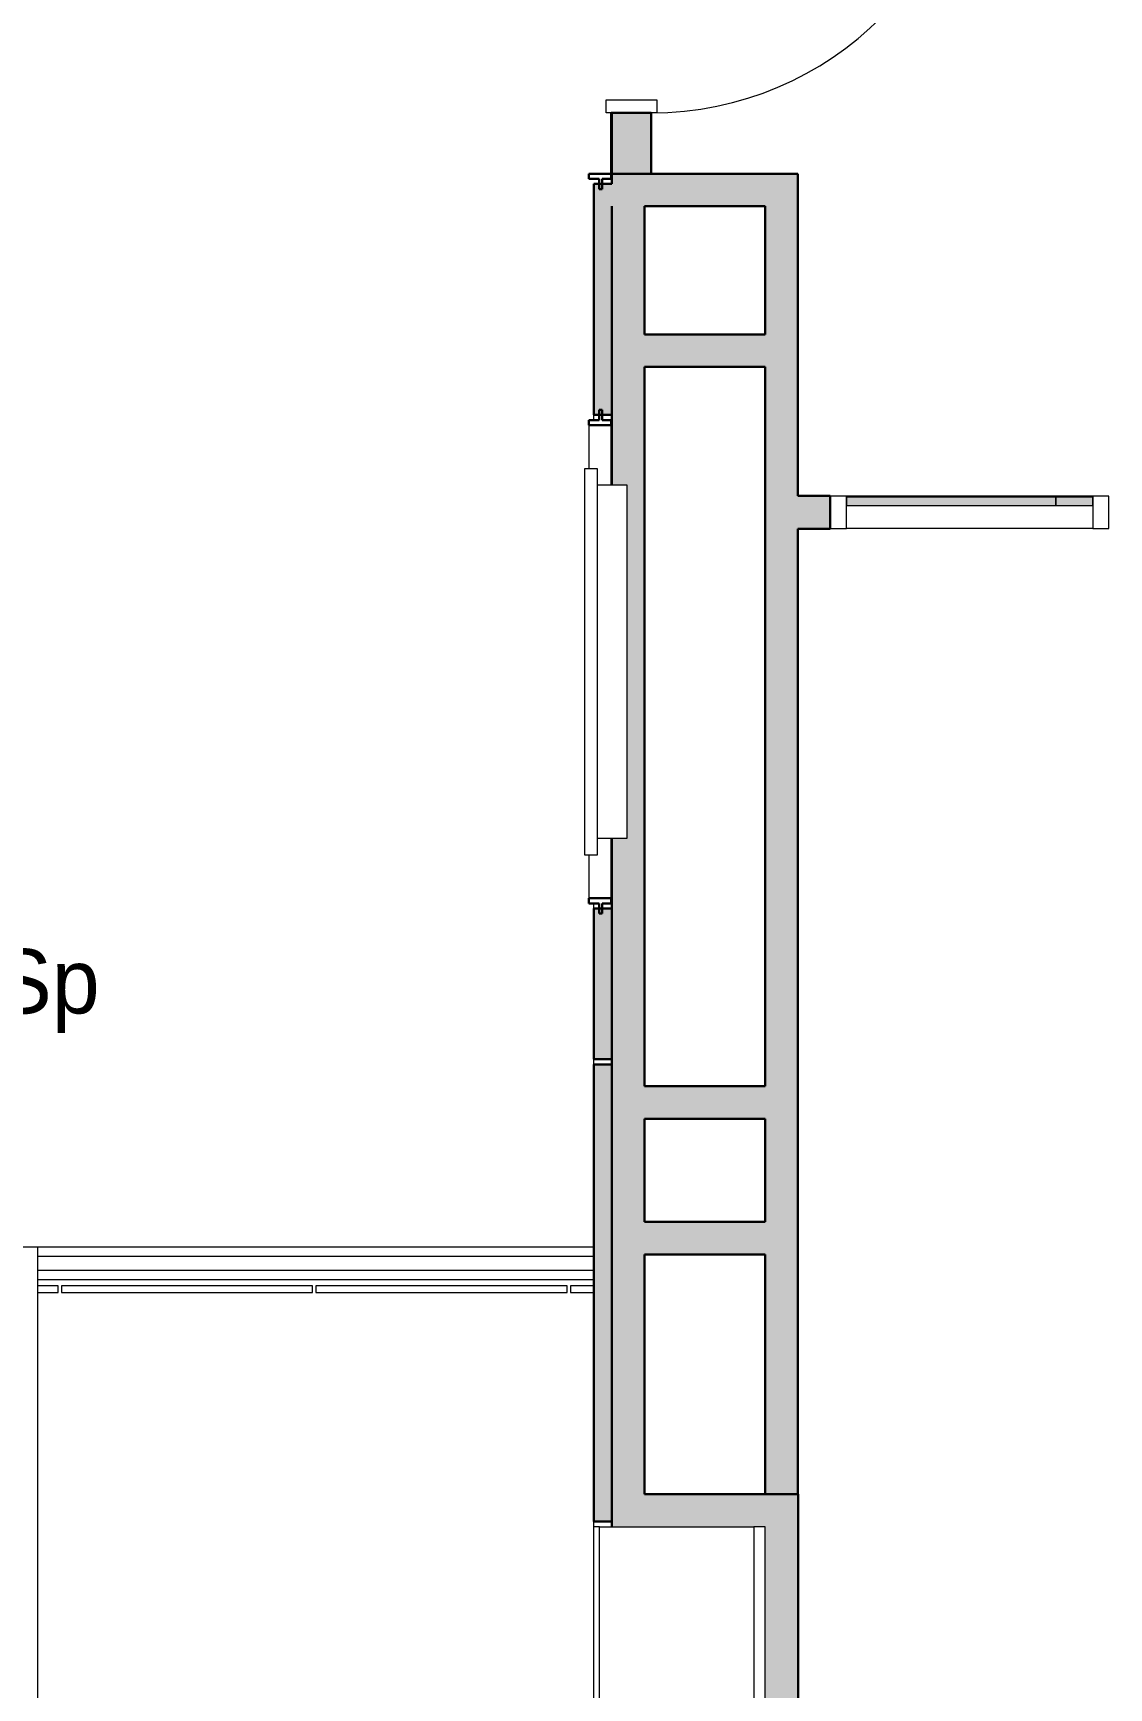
# Model space of a CAD drawing. Header units: millimetres. Extents: x 155927 to 317870, y -36033 to 97293.
# Drawn here: x 197704 to 201044, y 22208 to 27344 of the extents above; entities that cross this region are included whole.
import ezdxf

# ---------------------------------------------------------------- set-up
doc = ezdxf.new("R2010")
doc.units = ezdxf.units.MM
doc.header["$MEASUREMENT"] = 0
for name, color, linetype, lineweight in [('A-AREA-IDEN', 7, 'CONTINUOUS', 9), ('A-DOOR', 4, 'CONTINUOUS', 9), ('A-DOOR-FRAM', 4, 'CONTINUOUS', 18), ('A-FLOR-HRAL', 7, 'CONTINUOUS', 9), ('A-GLAZ-CURT', 7, 'CONTINUOUS', 9), ('A-GLAZ-CWMG', 7, 'CONTINUOUS', 9), ('A-WALL', 7, 'CONTINUOUS', 9), ('A-WALL-PATT', 7, 'CONTINUOUS', 9), ('E-ELEC-EQPM', 8, 'CONTINUOUS', 9), ('I-FURN', 8, 'CONTINUOUS', 9), ('I-WALL', 7, 'CONTINUOUS', 9)]:
    doc.layers.add(name, color=color, linetype=linetype, lineweight=lineweight)
doc.styles.add('Century Gothic', font='GOTHIC.TTF', dxfattribs={"height": 200})

msp = doc.modelspace()

# ---------------------------------------------------------------- hatches: boundary and pattern name
at = {"layer": 'A-GLAZ-CURT'}
for points in [[(200878.8, 25878.1), (200878.8, 25903.1), (200228.8, 25903.1), (200228.8, 25878.1)], [(200993.8, 25878.1), (200993.8, 25903.1), (200878.8, 25903.1), (200878.8, 25878.1), (200981.4, 25878.1)]]:
    msp.add_hatch(color=256, dxfattribs=at).paths.add_polyline_path(points, flags=0)
at = {"layer": 'A-WALL-PATT'}
h = msp.add_hatch(color=256, dxfattribs=at)
h.paths.add_polyline_path([(199500.8, 26907.6), (199622.8, 26907.6), (199622.8, 27096.6), (199500.8, 27096.6)], flags=0)
h.paths.add_polyline_path([(199622.8, 28106.6), (199622.8, 28509.6), (199500.8, 28508.6), (199500.8, 28106.6)], flags=0)
h = msp.add_hatch(color=256, dxfattribs=at)
h.paths.add_polyline_path([(199444.8, 15142.8), (199500.8, 15142.8), (199500.8, 16691.6), (199444.8, 16691.6)], flags=0)
h.paths.add_polyline_path([(199500.8, 19423.6), (199500.8, 19991.6), (199444.8, 19991.6), (199444.8, 19423.6)], flags=0)
h.paths.add_polyline_path([(199500.8, 22723.6), (199500.8, 24142.8), (199444.8, 24142.8), (199444.8, 22723.6)], flags=0)
h.paths.add_polyline_path([(199444.8, 24158.8), (199500.8, 24158.8), (199500.8, 24626.8), (199444.8, 24626.8)], flags=0)
h.paths.add_polyline_path([(199444.8, 26158.8), (199500.8, 26158.8), (199500.8, 26875.6), (199444.8, 26875.6)], flags=0)
for points in [[(199976.8, 26806.6), (200077.8, 26806.6), (200077.8, 26907.6), (199500.8, 26907.6), (199500.8, 26806.6), (199778.5, 26806.6)], [(199500.8, 22808.6), (199601.8, 22808.6), (199601.8, 26806.6), (199500.8, 26806.6), (199500.8, 25942), (199546.7, 25942), (199546.7, 24843.6), (199500.8, 24843.6), (199500.8, 22832.9)], [(199976.8, 22808.6), (200077.8, 22808.6), (200077.8, 26806.6), (199976.8, 26806.6), (199976.8, 23552.9)], [(199601.8, 26307.6), (199976.8, 26307.6), (199976.8, 26408.6), (199601.8, 26408.6)], [(199976.8, 23973.9), (199976.8, 24074.9), (199601.8, 24074.9), (199601.8, 23973.9)], [(199601.8, 23552.9), (199976.8, 23552.9), (199976.8, 23653.9), (199601.8, 23653.9)], [(199976.8, 22707.6), (200078.8, 22707.6), (200078.8, 22808.6), (199500.8, 22808.6), (199500.8, 22707.6), (199941.8, 22707.6)], [(200078.8, 16707.6), (200078.8, 22707.6), (199976.8, 22707.6), (199976.8, 16707.6)]]:
    msp.add_hatch(color=256, dxfattribs=at).paths.add_polyline_path(points, flags=0)
h = msp.add_hatch(color=256, dxfattribs=at)
h.paths.add_polyline_path([(202205.8, 25805.6), (202205.8, 25907.6), (202003.8, 25907.6), (202003.8, 25805.6)], flags=0)
h.paths.add_polyline_path([(200077.8, 25805.6), (200178.8, 25805.6), (200178.8, 25907.6), (200077.8, 25907.6)], flags=0)

# ---------------------------------------------------------------- linework, layer by layer
at = {"layer": 'A-DOOR'}
msp.add_arc((199622.8, 28106.6), 1010, 270, 0, dxfattribs=at)
at = {"layer": 'A-DOOR-FRAM', "lineweight": 20}
for p, q in [((199482.8, 27136.6), (199640.8, 27136.6)), ((199482.8, 27096.6), (199482.8, 27136.6)), ((199640.8, 27136.6), (199640.8, 27096.6)), ((199500.8, 27096.6), (199482.8, 27096.6)), ((199640.8, 27096.6), (199622.8, 27096.6))]:
    msp.add_line(p, q, dxfattribs=at)
at = {"layer": 'A-FLOR-HRAL'}
for p, q in [((197718.3, 23575.1), (197038.8, 23575.1)), ((199444.8, 23575.1), (197718.3, 23575.1)), ((197718.3, 15540.1), (197718.3, 23575.1)), ((199444.8, 23546.1), (197718.3, 23546.1)), ((197718.3, 23504.1), (199444.8, 23504.1)), ((197718.3, 23475.1), (199444.8, 23475.1)), ((197781.8, 23455.1), (197718.3, 23455.1)), ((197718.3, 23435.1), (197781.8, 23435.1)), ((197781.8, 23435.1), (197781.8, 23455.1)), ((197791.8, 23455.1), (197791.8, 23435.1)), ((198571.8, 23455.1), (197791.8, 23455.1)), ((197791.8, 23435.1), (198571.8, 23435.1)), ((198571.8, 23435.1), (198571.8, 23455.1)), ((198581.8, 23455.1), (198581.8, 23435.1)), ((199361.8, 23455.1), (198581.8, 23455.1)), ((198581.8, 23435.1), (199361.8, 23435.1)), ((199361.8, 23435.1), (199361.8, 23455.1)), ((199444.8, 23455.1), (199371.8, 23455.1)), ((199371.8, 23455.1), (199371.8, 23435.1)), ((199371.8, 23435.1), (199444.8, 23435.1))]:
    msp.add_line(p, q, dxfattribs=at)
at = {"layer": 'A-GLAZ-CURT', "lineweight": 20}
for p, q in [((200878.8, 25903.1), (200228.8, 25903.1)), ((200228.8, 25903.1), (200228.8, 25878.1)), ((200878.8, 25878.1), (200878.8, 25903.1)), ((200993.8, 25903.1), (200878.8, 25903.1)), ((200878.8, 25903.1), (200878.8, 25878.1)), ((200993.8, 25878.1), (200993.8, 25903.1)), ((200228.8, 25878.1), (200878.8, 25878.1)), ((200878.8, 25878.1), (200993.8, 25878.1))]:
    msp.add_line(p, q, dxfattribs=at)
at = {"layer": 'A-GLAZ-CWMG', "lineweight": 20}
for p, q in [((200228.8, 25906.6), (200178.8, 25906.6)), ((200178.8, 25906.6), (200178.8, 25806.6)), ((200228.8, 25806.6), (200228.8, 25906.6)), ((200178.8, 25806.6), (200228.8, 25806.6))]:
    msp.add_line(p, q, dxfattribs=at)
at = {"layer": 'A-GLAZ-CWMG'}
for p, q in [((200878.8, 25906.6), (200228.8, 25906.6)), ((200993.8, 25906.6), (200878.8, 25906.6)), ((200878.8, 25806.6), (200228.8, 25806.6)), ((200993.8, 25806.6), (200878.8, 25806.6))]:
    msp.add_line(p, q, dxfattribs=at)
at = {"layer": 'A-GLAZ-CWMG', "lineweight": 20, "extrusion": (0, 0, -1)}
for p, q in [((201043.8, 25906.6), (200993.8, 25906.6)), ((200993.8, 25906.6), (200993.8, 25806.6)), ((201043.8, 25806.6), (201043.8, 25906.6)), ((200993.8, 25806.6), (201043.8, 25806.6))]:
    msp.add_line(p, q, dxfattribs=at)
at = {"layer": 'A-WALL', "lineweight": 30}
for p, q in [((199622.8, 27096.6), (199500.8, 27096.6)), ((199500.8, 27096.6), (199500.8, 26907.6)), ((199622.8, 26907.6), (199622.8, 27096.6)), ((199498.8, 26907.6), (199428.8, 26907.6)), ((199428.8, 26907.6), (199428.8, 26891.6)), ((199428.8, 26891.6), (199460.8, 26891.6)), ((199460.8, 26891.6), (199460.8, 26859.6)), ((199470.8, 26859.6), (199470.8, 26891.6)), ((199470.8, 26891.6), (199498.8, 26891.6)), ((199498.8, 26891.6), (199498.8, 26907.6)), ((199500.8, 26907.6), (199622.8, 26907.6)), ((199460.8, 26859.6), (199470.8, 26859.6)), ((199470.8, 26174.8), (199460.8, 26174.8)), ((199460.8, 26174.8), (199460.8, 26142.8)), ((199470.8, 26142.8), (199470.8, 26174.8)), ((199460.8, 26142.8), (199428.8, 26142.8)), ((199428.8, 26142.8), (199428.8, 26126.8)), ((199428.8, 26126.8), (199498.8, 26126.8)), ((199498.8, 26142.8), (199470.8, 26142.8)), ((199498.8, 26126.8), (199498.8, 26142.8)), ((199498.8, 24658.8), (199428.8, 24658.8)), ((199428.8, 24658.8), (199428.8, 24642.8)), ((199498.8, 24642.8), (199498.8, 24658.8)), ((199428.8, 24642.8), (199460.8, 24642.8)), ((199460.8, 24642.8), (199460.8, 24610.8)), ((199460.8, 24610.8), (199470.8, 24610.8)), ((199470.8, 24610.8), (199470.8, 24642.8)), ((199470.8, 24642.8), (199498.8, 24642.8))]:
    msp.add_line(p, q, dxfattribs=at)
at = {"layer": 'A-WALL'}
for p, q in [((199428.8, 26126.8), (199428.8, 25992.8)), ((199498.8, 25942), (199498.8, 26126.8)), ((199498.8, 24658.8), (199498.8, 24843.6)), ((199428.8, 24792.8), (199428.8, 24658.8))]:
    msp.add_line(p, q, dxfattribs=at)
at = {"layer": 'E-ELEC-EQPM'}
for p, q in [((199416.7, 25992.8), (199454.8, 25992.8)), ((199416.7, 24792.8), (199416.7, 25992.8)), ((199416.7, 24792.8), (199416.7, 25992.8)), ((199416.7, 25992.8), (199454.8, 25992.8)), ((199454.8, 25992.8), (199454.8, 25942)), ((199454.8, 25992.8), (199454.8, 24792.8)), ((199454.8, 25942), (199546.7, 25942)), ((199454.8, 25942), (199546.7, 25942)), ((199546.7, 25942), (199546.7, 24843.6)), ((199546.7, 25942), (199546.7, 24843.6)), ((199454.8, 24843.6), (199454.8, 24792.8)), ((199546.7, 24843.6), (199454.8, 24843.6)), ((199546.7, 24843.6), (199454.8, 24843.6)), ((199454.8, 24792.8), (199416.7, 24792.8)), ((199454.8, 24792.8), (199416.7, 24792.8))]:
    msp.add_line(p, q, dxfattribs=at)
at = {"layer": 'I-FURN'}
for p, q in [((199461.8, 20007.6), (199461.8, 22707.6)), ((199461.8, 22707.6), (199941.8, 22707.6)), ((199941.8, 22707.6), (199941.8, 20007.6)), ((199941.8, 22707.6), (199941.8, 20007.6)), ((199976.8, 22707.6), (199941.8, 22707.6)), ((199976.8, 20007.6), (199976.8, 22707.6))]:
    msp.add_line(p, q, dxfattribs=at)
at = {"layer": 'I-WALL', "lineweight": 30}
for p, q in [((199500.8, 27096.6), (199498.8, 27096.6)), ((199498.8, 27096.6), (199498.8, 26907.6)), ((199500.8, 26907.6), (199500.8, 27096.6)), ((199444.8, 26875.6), (199444.8, 26158.8)), ((199500.8, 26875.6), (199444.8, 26875.6)), ((199498.8, 26907.6), (199500.8, 26907.6)), ((200077.8, 26907.6), (199500.8, 26907.6)), ((199500.8, 26907.6), (199500.8, 26875.6)), ((200077.8, 26806.6), (200077.8, 26907.6)), ((199500.8, 26806.6), (199500.8, 25942)), ((199500.8, 26158.8), (199500.8, 26806.6)), ((199601.8, 26806.6), (199976.8, 26806.6)), ((199601.8, 26408.6), (199601.8, 26806.6)), ((199976.8, 26806.6), (199976.8, 26408.6)), ((200077.8, 25907.6), (200077.8, 26806.6)), ((199976.8, 26408.6), (199601.8, 26408.6)), ((199601.8, 26307.6), (199976.8, 26307.6)), ((199601.8, 24074.9), (199601.8, 26307.6)), ((199976.8, 26307.6), (199976.8, 24074.9)), ((199444.8, 26158.8), (199500.8, 26158.8)), ((200178.8, 25907.6), (200077.8, 25907.6)), ((200178.8, 25805.6), (200178.8, 25907.6)), ((200077.8, 25805.6), (200178.8, 25805.6)), ((200077.8, 22808.6), (200077.8, 25805.6)), ((199500.8, 24843.6), (199500.8, 22808.6)), ((199444.8, 24626.8), (199444.8, 24158.8)), ((199500.8, 24626.8), (199444.8, 24626.8)), ((199500.8, 24158.8), (199500.8, 24626.8)), ((199444.8, 24158.8), (199500.8, 24158.8)), ((199444.8, 24142.8), (199444.8, 22723.6)), ((199500.8, 24142.8), (199444.8, 24142.8)), ((199500.8, 22723.6), (199500.8, 24142.8)), ((199976.8, 24074.9), (199601.8, 24074.9)), ((199601.8, 23973.9), (199976.8, 23973.9)), ((199601.8, 23653.9), (199601.8, 23973.9)), ((199976.8, 23973.9), (199976.8, 23653.9)), ((199976.8, 23653.9), (199601.8, 23653.9)), ((199601.8, 23552.9), (199976.8, 23552.9)), ((199601.8, 22808.6), (199601.8, 23552.9)), ((199976.8, 23552.9), (199976.8, 22808.6)), ((199500.8, 22808.6), (199500.8, 22707.6)), ((200078.8, 22808.6), (199601.8, 22808.6)), ((199976.8, 22808.6), (200077.8, 22808.6)), ((200078.8, 22707.6), (200078.8, 22808.6)), ((199444.8, 22723.6), (199500.8, 22723.6)), ((200078.8, 16707.6), (200078.8, 22707.6))]:
    msp.add_line(p, q, dxfattribs=at)
at = {"layer": 'I-WALL'}
for p, q in [((199444.8, 26142.8), (199444.8, 26158.8)), ((199444.8, 24626.8), (199444.8, 24642.8)), ((199444.8, 24142.8), (199444.8, 24158.8)), ((199444.8, 22707.6), (199444.8, 22723.6)), ((199444.8, 22134.8), (199444.8, 22707.6)), ((199461.8, 22707.6), (199444.8, 22707.6))]:
    msp.add_line(p, q, dxfattribs=at)

# ---------------------------------------------------------------- texts
at = {"layer": 'A-AREA-IDEN', "style": 'Century Gothic'}
msp.add_text('10P Collab Sp', height=200, dxfattribs=at).set_placement((196200.8, 24301))

doc.saveas('drawing.dxf')
